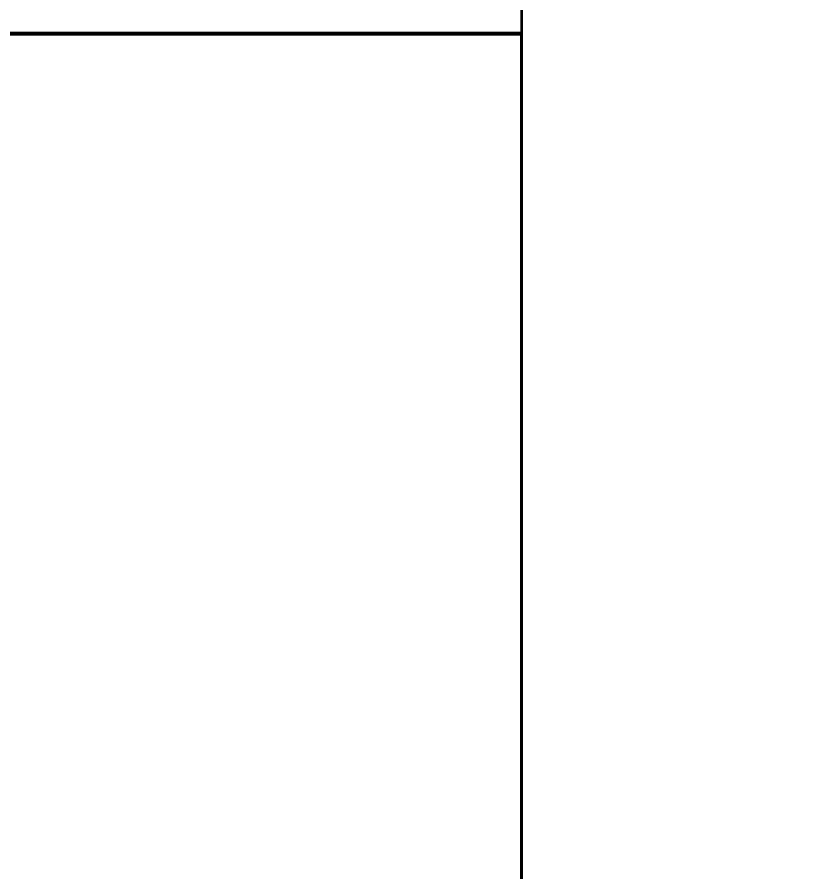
# Model space of a CAD drawing. Extents: x 1 to 1213870, y 9 to 1586095.
# Drawn here: x 35.0391589 to 35.0395186, y 42.4963157 to 42.4967058 of the extents above; entities that cross this region are included whole.
import ezdxf
from ezdxf import colors
from ezdxf.entities.mleader import LeaderData, LeaderLine
from ezdxf.math import Vec2, Vec3

# ---------------------------------------------------------------- set-up
doc = ezdxf.new("R2010")
doc.units = 0
doc.header["$LTSCALE"] = 10
doc.header["$MEASUREMENT"] = 0
doc.layers.get('0').update_dxf_attribs({"color": 255})
for name, color, linetype in [('LA-DT-COPPING', 240, 'Continuous'), ('LA-DT-COPPING HATCH', 195, 'Continuous'), ('LA-DT-PLAIN CONC', 202, 'Continuous'), ('LA-GNRL-Design Leader', 242, 'Continuous'), ('PROTECTION BOARD', 1, 'Continuous')]:
    doc.layers.add(name, color=color, linetype=linetype)
doc.styles.add('TXT- (design)', font='stylu.ttf', dxfattribs={"width": 0.7})

# ---------------------------------------------------------------- blocks, each defined once
blk = doc.blocks.new('_BoxFilled')
at = {"color": 0, "linetype": 'ByBlock', "lineweight": -2}
blk.add_line((-0.5, 0), (-1, 0), dxfattribs=at)
at = {"color": 0, "linetype": 'ByBlock'}
blk.add_solid([(-0.5, 0.5), (0.5, 0.5), (-0.5, -0.5), (0.5, -0.5)], dxfattribs=at)

msp = doc.modelspace()

# ---------------------------------------------------------------- hatches: boundary and pattern name
at = {"layer": 'LA-DT-COPPING HATCH'}
h = msp.add_hatch(dxfattribs=at)
h.set_pattern_fill('ANSI33', color=256, scale=0.1, angle=-122.868, style=0)
h.set_pattern_definition([(315, (33.309886, 50.874194), (0.01767767, 0.01767767), []), (315, (33.309886, 50.856517), (0.01767767, 0.01767767), [0.0125, -0.00625])])
h.paths.add_polyline_path([(35.3893919, 42.5016063), (35.03938908, 42.5016063), (35.03938908, 42.4716063), (35.3893919, 42.4716063)])

# ---------------------------------------------------------------- linework, layer by layer
at = {"layer": 'LA-DT-COPPING'}
msp.add_lwpolyline([(35.3893919, 42.5016063), (35.03938908, 42.5016063), (35.03938908, 42.4716063), (35.3893919, 42.4716063)], close=True, dxfattribs=at)
at = {"layer": 'LA-DT-PLAIN CONC', "ltscale": 0.05}
msp.add_lwpolyline([(35.03944746, 41.97160624), (35.03938873, 42.49669858), (34.9393873, 42.49669858), (34.939446, 41.97160624)], dxfattribs=at)
at = {"layer": 'PROTECTION BOARD'}
msp.add_lwpolyline([(34.51430583, 42.50671065), (35.03938944, 42.50669781), (35.03938873, 42.49669781), (34.51430583, 42.49671065)], dxfattribs=at)

# ---------------------------------------------------------------- leaders
at = {"layer": 'LA-GNRL-Design Leader'}
ml = msp.add_multileader_mtext('Standard', dxfattribs=at)
ml.set_content('{\\T1.021;40X1200X100mm. BURMESE TEAKWOOD SLATES. W./DARK BROWN STAIN& PROTECTED WITH VARNISH.}', color=3, style='TXT- (design)')
ml.set_leader_properties(color=256)
ml.set_arrow_properties(name='BOXFILLED')
ml.build(insert=Vec2(0, 0))
ml.multileader.update_dxf_attribs({"dogleg_length": 0.001, "arrow_head_size": 0.018, "scale": 20})
ctx = ml.context
ctx.base_point, ctx.scale, ctx.char_height, ctx.arrow_head_size, ctx.landing_gap_size, ctx.plane_origin = Vec3(53.03534525, 41.70604159), 20, 0.06, 0.018, 0.004, Vec3(50.53107983, 43.68686828)
ctx.text_align_type = 2
notes = []
notes.append((ctx, [(1, (1, 1, 0), (52.99205014, 41.70604159), (1, 0), 0.04329511, [(0, [(52.99205014, 42.99817725)], 0, [])])]))
ctx.mtext.insert, ctx.mtext.width, ctx.mtext.alignment, ctx.mtext.flow_direction = Vec3(54.56711831, 41.73999474), 1.5742316288, 3, 5
ml = msp.add_multileader_mtext('Standard', dxfattribs=at)
ml.set_content('300X300X50mm. THICK. TERISTA MARBLE COPPING WITH GRAY COLOR & HOND FINSH, TYPE (CO-8),', color=3, style='TXT- (design)')
ml.set_leader_properties(color=256)
ml.set_arrow_properties(name='BOXFILLED')
ml.build(insert=Vec2(0, 0))
ml.multileader.update_dxf_attribs({"dogleg_length": 0.001, "arrow_head_size": 0.018, "scale": 20})
ctx = ml.context
ctx.base_point, ctx.scale, ctx.char_height, ctx.arrow_head_size, ctx.landing_gap_size, ctx.plane_origin = Vec3(56.51008653, 41.82706727), 20, 0.06, 0.018, 0.004, Vec3(53.85866617, 43.64850084)
ctx.text_align_type = 2
notes.append((ctx, [(1, (1, 1, 0), (56.31963648, 41.82706727), (1, 0), 0.19045004, [(0, [(56.31963648, 42.90195315)], 0, [])])]))
ctx.mtext.insert, ctx.mtext.width, ctx.mtext.alignment, ctx.mtext.flow_direction = Vec3(58.00542474, 41.86319465), 1.5328292369, 3, 5
ml = msp.add_multileader_mtext('Standard', dxfattribs=at)
ml.set_content('{\\T1.021;40X400X40mm. BURMESE TEAKWOOD BEAM. W./DARK BROWN STAIN& PROTECTED WITH VARNISH.}', color=3, style='TXT- (design)')
ml.set_leader_properties(color=256)
ml.set_arrow_properties(name='BOXFILLED')
ml.build(insert=Vec2(0, 0))
ml.multileader.update_dxf_attribs({"dogleg_length": 0.001, "arrow_head_size": 0.018, "scale": 20})
ctx = ml.context
ctx.base_point, ctx.scale, ctx.char_height, ctx.arrow_head_size, ctx.landing_gap_size, ctx.plane_origin = Vec3(53.0321624, 41.47583753), 20, 0.06, 0.018, 0.004, Vec3(50.4849972, 43.45666422)
ctx.text_align_type = 2
notes.append((ctx, [(1, (1, 1, 0), (52.94596751, 41.47583753), (1, 0), 0.08619489, [(0, [(52.94596751, 42.72623291)], 0, [])])]))
ctx.mtext.insert, ctx.mtext.width, ctx.mtext.alignment, ctx.mtext.flow_direction = Vec3(54.56393546, 41.50979068), 1.5742316288, 3, 5
ml = msp.add_multileader_mtext('Standard', dxfattribs=at)
ml.set_content('{\\T1.021;40X400X40mm. BURMESE TEAKWOOD BEAM. W./DARK BROWN STAIN& PROTECTED WITH VARNISH.}', color=3, style='TXT- (design)')
ml.set_leader_properties(color=256)
ml.set_arrow_properties(name='BOXFILLED')
ml.build(insert=Vec2(0, 0))
ml.multileader.update_dxf_attribs({"dogleg_length": 0.001, "arrow_head_size": 0.018, "scale": 20})
ctx = ml.context
ctx.base_point, ctx.scale, ctx.char_height, ctx.arrow_head_size, ctx.landing_gap_size, ctx.plane_origin = Vec3(54.65374455, 41.57903402), 20, 0.06, 0.018, 0.004, Vec3(52.1477227, 43.40046759)
ctx.text_align_type = 2
notes.append((ctx, [(1, (1, 1, 0), (54.60869301, 41.57903402), (1, 0), 0.04505154, [(0, [(54.60869301, 42.65982888)], 0, [])])]))
ctx.mtext.insert, ctx.mtext.width, ctx.mtext.alignment, ctx.mtext.flow_direction = Vec3(56.18551761, 41.61298717), 1.5274967162, 3, 5
ml = msp.add_multileader_mtext('Standard', dxfattribs=at)
ml.set_content('600X600X50mm. THICK. TERISTA MARBLE COPPING WITH GRAY COLOR & HOND FINSH, TYPE (CO-7),', color=3, style='TXT- (design)')
ml.set_leader_properties(color=256)
ml.set_arrow_properties(name='BOXFILLED')
ml.build(insert=Vec2(0, 0))
ml.multileader.update_dxf_attribs({"dogleg_length": 0.001, "arrow_head_size": 0.018, "scale": 20})
ctx = ml.context
ctx.base_point, ctx.scale, ctx.char_height, ctx.arrow_head_size, ctx.landing_gap_size, ctx.plane_origin = Vec3(53.06332783, 41.24576814), 20, 0.06, 0.018, 0.004, Vec3(50.42103107, 43.22659483)
ctx.text_align_type = 2
notes.append((ctx, [(1, (1, 1, 0), (52.88200138, 41.24576814), (1, 0), 0.18132646, [(0, [(52.88200138, 42.63490824)], 0, [])])]))
ctx.mtext.insert, ctx.mtext.width, ctx.mtext.alignment, ctx.mtext.flow_direction = Vec3(54.55768215, 41.28189552), 1.5742316288, 3, 5
for ctx, leaders in notes:
    for number, flags, end, landing, length, lines in leaders:
        leader = LeaderData()
        leader.index, (leader.has_last_leader_line, leader.has_dogleg_vector, leader.attachment_direction) = number, flags
        leader.last_leader_point, leader.dogleg_vector, leader.dogleg_length = Vec3(end), Vec3(landing), length
        for number, points, colour, breaks in lines:
            line = LeaderLine()
            line.index, line.vertices, line.color, line.breaks = number, Vec3.list(points), colors.encode_raw_color(colour), breaks
            leader.lines.append(line)
        ctx.leaders.append(leader)

doc.saveas('drawing.dxf')
